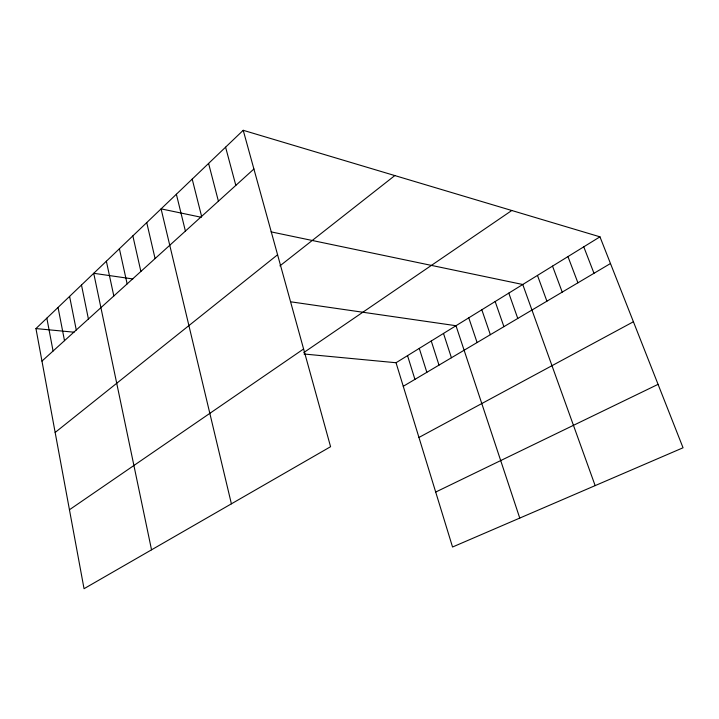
<?xml version="1.0" encoding="UTF-8"?>
<svg xmlns="http://www.w3.org/2000/svg" width="719" height="719" viewBox="0 0 719 719"><rect width="100%" height="100%" fill="white"/><g stroke="black" fill="none" stroke-linecap="round" stroke-linejoin="round"><path stroke-width="1.08" d="M243.22 130.301L330.578 446.706L84.042 588.699L35.95 328.574L243.22 130.301L599.961 236.83L683.05 447.775L452.548 547.015L396.034 362.736L304.056 354.009M41.963 361.1L253.906 169.001M55.156 432.461L277.579 254.76M279.925 265.877L394.821 175.571M69.446 509.753L303.598 348.976M303.751 352.589L511.793 210.496M396.034 362.736L599.961 236.83M403.26 386.292L610.476 263.522M418.952 437.449L633.412 321.761M435.696 492.057L658.065 384.35M35.95 328.574L74.084 332.196M132.835 278.954L93.731 273.301L151.538 549.828M291.321 301.89L455.99 325.716L519.756 518.075M201.32 217.282L161.083 208.87L231.401 503.83M271.081 231.869L522.758 284.499L595.152 485.622M583.765 246.833L593.993 273.283M567.956 256.584L577.914 282.81M552.525 266.111L562.222 292.112M537.47 275.413L546.907 301.18M508.8 293.109L517.77 318.445M495.166 301.531L503.911 326.66M481.82 309.772L490.349 334.695M468.77 317.834L477.092 342.55M443.497 333.436L451.424 357.756M431.256 340.986L439.003 365.117M419.276 348.391L426.843 372.316M407.538 355.635L414.926 379.38M225.586 147.161L235.823 185.385M208.591 163.42L218.405 201.176M192.198 179.103L201.608 216.401M176.371 194.247L185.403 231.087M146.739 222.593L155.079 258.57M132.853 235.877L140.879 271.44M119.399 248.747L127.137 283.897M106.367 261.213L113.818 295.967M81.481 285.021L88.41 319.002M69.59 296.39L76.277 330.003M58.05 307.435L64.503 340.68M46.843 318.158L53.071 351.034"/></g></svg>
